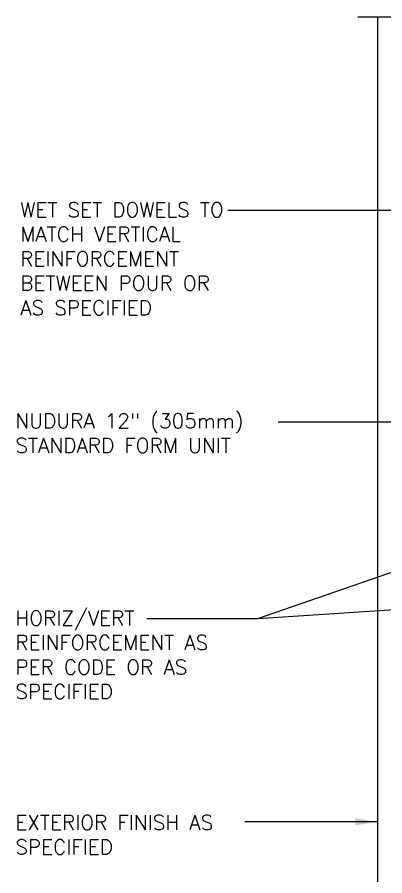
# Model space of a CAD drawing. Header units: inches. Extents: x 100.3 to 152.8, y -14.5 to 53.1.
# Drawn here: x 100.3 to 119.05, y 8.27 to 52.08 of the extents above; entities that cross this region are included whole.
import ezdxf

# ---------------------------------------------------------------- set-up
doc = ezdxf.new("R2010")
doc.units = ezdxf.units.IN
doc.header["$LTSCALE"] = 0.5
doc.header["$MEASUREMENT"] = 0
doc.layers.add('LINE9', color=9, linetype='Continuous')
doc.layers.add('TEXT', color=4, linetype='Continuous')
doc.styles.add('DIM', font='romans.shx', dxfattribs={"width": 0.7})
doc.styles.add('ROMANS', font='romans.shx', dxfattribs={"height": 1.125})
doc.dimstyles.new('ext_12', dxfattribs={"dimscale": 12, "dimtxt": 0.09375, "dimasz": 0.09375, "dimexe": 0.09375, "dimexo": 0.0625, "dimgap": 0.0625, "dimtad": 1, "dimdec": 1, "dimzin": 3, "dimdsep": 46, "dimlunit": 4, "dimtxsty": 'DIM', "dimcen": 0.09, "dimdle": 0.09375, "dimclrt": 4, "dimadec": 0, "dimazin": 0, "dimtfac": 1, "dimtdec": 1, "dimtmove": 2, "dimatfit": 3, "dimfxl": 1, "dimfrac": 2, "dimtolj": 1, "dimtzin": 0, "dimarcsym": 0})

msp = doc.modelspace()

# ---------------------------------------------------------------- linework, layer by layer
at = {"layer": 'LINE9'}
for p, q in [((126.921, 52.083), (117.671, 52.083)), ((118.671, 52.083), (118.671, 7.083))]:
    msp.add_line(p, q, dxfattribs=at)

# ---------------------------------------------------------------- texts
at = {"layer": 'TEXT', "char_height": 0.75, "attachment_point": 4, "style": 'ROMANS'}
for s, insert, width in [('WET SET DOWELS TO MATCH VERTICAL REINFORCEMENT BETWEEN POUR OR AS SPECIFIED ', (100.451, 39.757), 11.70168), ('NUDURA 12" (305mm) STANDARD FORM UNIT', (100.201, 30.854), 13.66614), ('HORIZ/VERT REINFORCEMENT AS PER CODE OR AS SPECIFIED', (100.201, 19.54), 11.69947), ('EXTERIOR FINISH AS SPECIFIED', (100.201, 10.362), 12.95744)]:
    msp.add_mtext(s, dxfattribs=dict(at, insert=insert, width=width))

# ---------------------------------------------------------------- leaders
at = {"layer": 'TEXT'}
for points in [[(125.8, 42.224), (111.045, 42.224)], [(121.174, 31.417), (113.6, 31.417)], [(128.046, 26.767), (112.551, 21.376), (106.916, 21.376)], [(126.983, 22.335), (112.563, 21.38)], [(118.671, 11.024), (111.911, 11.024)]]:
    msp.add_leader(points, dimstyle='ext_12', override={"dimgap": 0.0625, "dimtad": 0}, dxfattribs=at)

doc.saveas('drawing.dxf')
